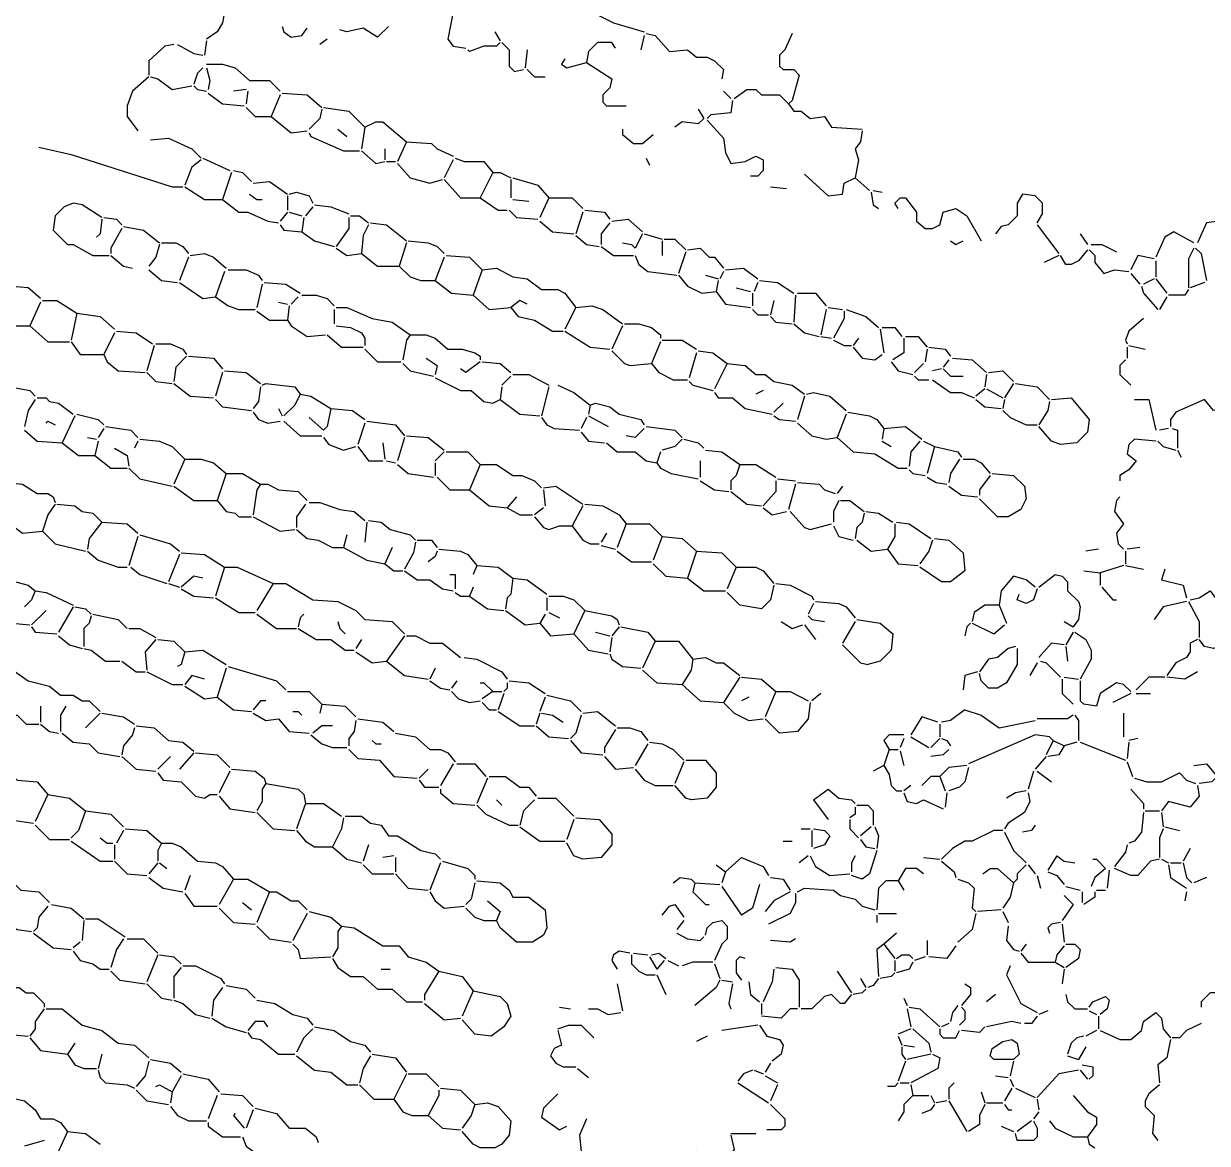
# Model space of a CAD drawing. Header units: millimetres. Extents: x 0 to 150953, y 0 to 85148.
# Drawn here: x 27978 to 47772, y 30326 to 49037 of the extents above; entities that cross this region are included whole.
import ezdxf

# ---------------------------------------------------------------- set-up
doc = ezdxf.new("R2010")
doc.units = ezdxf.units.MM
doc.layers.add('LINEWORK', color=7, linetype='Continuous')

msp = doc.modelspace()

# ---------------------------------------------------------------- linework, layer by layer
at = {"layer": 'LINEWORK'}
for points in [[(31516, 49594), (31335, 49233), (31305, 49052), (31215, 48901), (31034, 48781)], [(36186, 49564), (36367, 49564), (36729, 49384), (37090, 49384), (37331, 49203), (37542, 49203), (37844, 49052), (38356, 48901)], [(35011, 49384), (35162, 49233), (35072, 48781), (35162, 48660), (35373, 48630)], [(32300, 48992), (32330, 48901), (32450, 48811), (32631, 48841), (32721, 48962)], [(34077, 48992), (33897, 48811), (33656, 48962), (33384, 48901), (33264, 48932)], [(35855, 48901), (35945, 48751)], [(31034, 48751), (31004, 48510)], [(33053, 48781), (32932, 48691)], [(35945, 48721), (35885, 48660), (35674, 48660), (35433, 48570), (35403, 48600)], [(35976, 48721), (36096, 48600), (36096, 48329), (36186, 48239), (36337, 48269)], [(37874, 48630), (37813, 48721), (37572, 48721), (37422, 48570), (37392, 48389)], [(38356, 48841), (38296, 48600)], [(38386, 48871), (38537, 48841), (38778, 48570), (39079, 48600), (39230, 48480), (39410, 48480), (39531, 48419), (39682, 48269), (39651, 48118)], [(40827, 48871), (40706, 48600), (40616, 48510), (40616, 48329), (40676, 48269), (40857, 48269), (40947, 48178), (40827, 47756), (40766, 47696)], [(30492, 48691), (30341, 48660), (30070, 48419), (30070, 48178)], [(30552, 48691), (30823, 48540), (30974, 48510)], [(36397, 48600), (36367, 48299)], [(30974, 48299), (30884, 48208), (30823, 48028)], [(31034, 48359), (31305, 48359), (31516, 48299), (31757, 48088)], [(31034, 48299), (31094, 48088), (31064, 47937)], [(37030, 48449), (36970, 48359), (37060, 48299), (37392, 48389)], [(37392, 48389), (37813, 48118), (37783, 47967), (37663, 47847), (37663, 47726), (37723, 47666), (38055, 47666)], [(30070, 48148), (29799, 47907), (29708, 47666), (29708, 47485), (29889, 47244)], [(30100, 48148), (30221, 48118), (30462, 47937), (30793, 47998)], [(36397, 48269), (36518, 48148), (36699, 48148)], [(30823, 47998), (30884, 47937), (31034, 47907)], [(31697, 47937), (31486, 47907)], [(31727, 47907), (31697, 47696)], [(31757, 48088), (32089, 48088), (32270, 47907)], [(39682, 47907), (39802, 47787)], [(39862, 47787), (40073, 47937), (40224, 47937), (40314, 47847), (40616, 47847), (40766, 47696)], [(31064, 47877), (31305, 47696), (31667, 47666)], [(32270, 47847), (32119, 47485)], [(32300, 47877), (32721, 47847), (32963, 47636)], [(39832, 47756), (39802, 47546), (39471, 47515), (39410, 47455)], [(31697, 47636), (31848, 47485), (32119, 47485)], [(32963, 47606), (32932, 47455), (32752, 47274)], [(32993, 47636), (33414, 47576), (33686, 47305)], [(39260, 47606), (39350, 47455)], [(40766, 47696), (40857, 47576), (40977, 47576), (41128, 47455), (41369, 47485), (41489, 47305), (42002, 47274)], [(32119, 47485), (32450, 47214), (32721, 47244)], [(33686, 47305), (33866, 47395), (33987, 47395), (34379, 47063)], [(39350, 47455), (39260, 47365), (38989, 47395), (38868, 47305)], [(39410, 47425), (39682, 47124), (39712, 46883), (39802, 46702), (40043, 46732), (40224, 46822), (40344, 46762), (40344, 46581), (40254, 46491), (40134, 46491)], [(30100, 47094), (30401, 47124), (30793, 46943), (30944, 46792)], [(32752, 47214), (32782, 47154), (33324, 46913), (33595, 46913)], [(33234, 47274), (33384, 47154)], [(33686, 47305), (33625, 46943)], [(37994, 47274), (37994, 47184), (38175, 47033), (38326, 47033), (38506, 47184)], [(42002, 47244), (41971, 47063), (41881, 46943), (41941, 46762), (41881, 46461)], [(28232, 46973), (28774, 46853), (30462, 46310), (30642, 46310)], [(33625, 46913), (33866, 46702), (34017, 46732)], [(34017, 46943), (34017, 46762)], [(34379, 47063), (34228, 46732)], [(34379, 47063), (34800, 47033), (34891, 46943), (35162, 46822)], [(30944, 46762), (30793, 46642), (30673, 46340)], [(30974, 46792), (31426, 46581)], [(34047, 46732), (34198, 46732)], [(35162, 46762), (35011, 46461)], [(35192, 46792), (35343, 46732), (35674, 46732), (35825, 46551)], [(38386, 46792), (38446, 46672)], [(31456, 46551), (31305, 46099)], [(31486, 46581), (31637, 46551), (31787, 46401)], [(34228, 46702), (34439, 46461), (34770, 46370), (34981, 46431)], [(35825, 46551), (35614, 46129)], [(35825, 46551), (35945, 46551), (36126, 46461)], [(41037, 46521), (41429, 46160), (41670, 46190), (41700, 46370), (41881, 46461)], [(31818, 46370), (32089, 46401), (32390, 46190)], [(35011, 46431), (35283, 46129), (35614, 46129)], [(36126, 46431), (36126, 46129)], [(36156, 46461), (36578, 46340), (36759, 46129)], [(41881, 46461), (42122, 46250)], [(30673, 46310), (31004, 46099), (31305, 46099)], [(31757, 46190), (31878, 46099), (31968, 46099)], [(32390, 46160), (32390, 45919)], [(32420, 46190), (32541, 46220), (32752, 46160), (32812, 46039)], [(35614, 46129), (35915, 45919), (36066, 45919)], [(36759, 46129), (36608, 45798)], [(36759, 46129), (37151, 46129), (37331, 45949)], [(40465, 46310), (40736, 46280)], [(42152, 46220), (42182, 46009), (42273, 45949)], [(42182, 46250), (42333, 46220)], [(42604, 45949), (42544, 46039), (42634, 46129), (42725, 46129), (42906, 45888)], [(44924, 45708), (45015, 45858), (45015, 46039), (44894, 46160), (44683, 46190), (44593, 46039), (44593, 45828), (44442, 45677), (44322, 45647), (44231, 45527)], [(29287, 45798), (28955, 46009), (28805, 46039), (28654, 45979), (28503, 45828), (28473, 45587), (28714, 45346), (28805, 45346), (29136, 45165), (29407, 45165)], [(31305, 46099), (31577, 45888), (31727, 45888), (32059, 45738), (32239, 45708)], [(32812, 45979), (32691, 45828)], [(32842, 46009), (33113, 45979), (33414, 45858)], [(36156, 46099), (36427, 46069)], [(42906, 45888), (42906, 45738), (43056, 45617), (43177, 45617), (43297, 45677), (43357, 45888), (43568, 45949), (43749, 45828), (43990, 45406)], [(29287, 45768), (29256, 45527), (29196, 45467)], [(29317, 45798), (29528, 45768), (29618, 45677)], [(32390, 45888), (32270, 45738)], [(32420, 45888), (32631, 45828)], [(32661, 45798), (32631, 45557)], [(33414, 45798), (33414, 45617), (33204, 45316)], [(33445, 45828), (33595, 45828), (33746, 45708)], [(36096, 45919), (36217, 45798), (36578, 45768)], [(36608, 45738), (36819, 45557), (37181, 45527)], [(37331, 45888), (37211, 45527)], [(37362, 45919), (37693, 45888), (37783, 45768)], [(37813, 45738), (38085, 45768), (38326, 45557)], [(47967, 45738), (47756, 45708), (47606, 45376)], [(29618, 45617), (29437, 45286), (29437, 45195)], [(29648, 45647), (29980, 45587), (30251, 45376)], [(32270, 45677), (32330, 45587), (32631, 45557)], [(32631, 45557), (32842, 45406), (33173, 45316)], [(33746, 45677), (33656, 45497), (33625, 45195)], [(33776, 45708), (34047, 45677), (34379, 45406)], [(37783, 45708), (37633, 45527), (37633, 45346)], [(38326, 45527), (38205, 45286)], [(38356, 45527), (38657, 45436)], [(44924, 45677), (45286, 45195)], [(45647, 45527), (45768, 45346)], [(47546, 45376), (47214, 45557), (47063, 45467), (46913, 45135)], [(30251, 45346), (30191, 45135), (30070, 44984)], [(30281, 45376), (30522, 45376), (30642, 45316), (30733, 45195)], [(34379, 45376), (34258, 44984)], [(34409, 45406), (34740, 45376), (34891, 45316), (35011, 45195)], [(37211, 45497), (37392, 45346), (37603, 45316)], [(37994, 45376), (38145, 45346), (38205, 45286)], [(38657, 45406), (38657, 45165)], [(38687, 45436), (38868, 45436), (39049, 45256)], [(43478, 45406), (43568, 45346), (43689, 45406)], [(45828, 45346), (46009, 45346), (46250, 45226)], [(29437, 45165), (29648, 44984), (29799, 44954)], [(30733, 45135), (30582, 44743)], [(30763, 45165), (31004, 45195), (31155, 45135), (31366, 44954)], [(33204, 45286), (33384, 45165), (33625, 45195)], [(33625, 45195), (33897, 44984), (34258, 44984)], [(35011, 45135), (34861, 44743)], [(35042, 45165), (35433, 45135), (35644, 44924)], [(37633, 45316), (37844, 45165), (38175, 45165)], [(38205, 45165), (38265, 45015), (38416, 44894), (38898, 44834)], [(39049, 45226), (38928, 44864)], [(39079, 45256), (39290, 45286), (39441, 45135), (39531, 45135), (39682, 44954)], [(45286, 45165), (45045, 45045)], [(45768, 45256), (45617, 45075), (45497, 45015), (45406, 45015), (45316, 45165)], [(45798, 45256), (45888, 45165), (45888, 45045), (46039, 44864), (46220, 44924), (46461, 44894)], [(46883, 45105), (46612, 45165), (46491, 44924)], [(47546, 45286), (47455, 45105), (47455, 44623)], [(47576, 45286), (47666, 45195), (47756, 44743)], [(34258, 44984), (34439, 44804), (34620, 44743), (34861, 44743)], [(35644, 44924), (35885, 44954), (36156, 44804), (36397, 44774), (36638, 44593), (36910, 44593), (37030, 44533), (37211, 44292)], [(39712, 44924), (40013, 44954), (40254, 44774)], [(46913, 45075), (46913, 44804)], [(30070, 44924), (30281, 44743), (30552, 44713)], [(31335, 44894), (31185, 44472)], [(31396, 44924), (31697, 44924), (31908, 44834), (31968, 44743)], [(34861, 44743), (35132, 44533), (35493, 44502)], [(35644, 44924), (35493, 44502)], [(38928, 44834), (39079, 44653), (39320, 44533), (39561, 44563)], [(39380, 44834), (39591, 44774)], [(39591, 44743), (39561, 44563)], [(39682, 44894), (39621, 44774)], [(40284, 44743), (40585, 44713), (40857, 44533)], [(46491, 44864), (46642, 44683)], [(46883, 44774), (46702, 44683)], [(46913, 44774), (47094, 44533)], [(28262, 44442), (28051, 44623), (27720, 44653), (27449, 44382), (27479, 44171), (27660, 43990), (28081, 43990)], [(30582, 44713), (30974, 44442), (31185, 44472)], [(31968, 44683), (31878, 44292)], [(31998, 44713), (32360, 44683), (32601, 44533)], [(39561, 44563), (39712, 44352), (40134, 44292)], [(39892, 44623), (40134, 44563)], [(40254, 44713), (40194, 44563)], [(46672, 44653), (46702, 44533), (46943, 44261)], [(47455, 44593), (47395, 44502), (47124, 44502)], [(47726, 44713), (47485, 44623)], [(28262, 44382), (28081, 43990)], [(28292, 44412), (28533, 44412), (28865, 44201)], [(31185, 44472), (31396, 44322), (31577, 44261), (31848, 44261)], [(32239, 44382), (32390, 44352)], [(32571, 44472), (32450, 44352)], [(32631, 44502), (32872, 44502), (33053, 44442), (33173, 44322)], [(35493, 44502), (35765, 44261), (36126, 44292)], [(36397, 44352), (36277, 44412), (36126, 44292)], [(40164, 44533), (40164, 44322)], [(40525, 44412), (40465, 44171)], [(40887, 44502), (40857, 44050)], [(40917, 44533), (41218, 44533), (41399, 44322)], [(47094, 44472), (46973, 44261)], [(28865, 44201), (28774, 43749)], [(28865, 44201), (29256, 44141), (29498, 43930)], [(31878, 44231), (32089, 44081), (32390, 44081)], [(32420, 44322), (32390, 44081)], [(33173, 44261), (33173, 44020)], [(33204, 44292), (33384, 44292), (33806, 44111), (34138, 44050), (34439, 43840)], [(36126, 44292), (36247, 44141), (36518, 44081), (36819, 43900), (37000, 43900)], [(37211, 44292), (37030, 43930)], [(37211, 44292), (37482, 44322), (37663, 44261), (37994, 44020)], [(40164, 44261), (40254, 44171), (40435, 44171)], [(40465, 44141), (40555, 44050), (40827, 44020)], [(41399, 44261), (41309, 43840)], [(41429, 44292), (41670, 44261)], [(41700, 44231), (41700, 44111), (41520, 43779)], [(41730, 44261), (42062, 44141), (42273, 43960)], [(28081, 43990), (28383, 43719), (28744, 43719)], [(32390, 44081), (32450, 43990), (32721, 43809), (33023, 43840)], [(33204, 43990), (33445, 43960), (33625, 43870), (33686, 43779), (33686, 43659)], [(37994, 43990), (37813, 43599)], [(38024, 44020), (38265, 44020), (38476, 43960), (38627, 43840), (38627, 43779)], [(40857, 44020), (41037, 43870), (41278, 43809)], [(42333, 43960), (42544, 43960), (42664, 43809)], [(46702, 44111), (46461, 43900), (46401, 43749), (46431, 43689)], [(29498, 43870), (29317, 43508)], [(29528, 43900), (29859, 43870), (30130, 43689)], [(33053, 43840), (33294, 43629), (33656, 43629)], [(34439, 43840), (34379, 43749), (34318, 43418)], [(34439, 43840), (34710, 43840), (34861, 43779), (35072, 43599), (35313, 43599), (35524, 43538), (35614, 43478), (35614, 43418)], [(37030, 43900), (37452, 43629), (37783, 43599)], [(38657, 43749), (38989, 43749), (39230, 43599)], [(41309, 43809), (41489, 43779)], [(41520, 43749), (41700, 43659), (41821, 43659)], [(41941, 43779), (41851, 43659)], [(42303, 43930), (42363, 43538)], [(42695, 43779), (42695, 43538), (42514, 43418)], [(42725, 43809), (42936, 43809), (43086, 43629)], [(28774, 43719), (28925, 43508), (29317, 43508)], [(30160, 43659), (30040, 43237)], [(30191, 43689), (30432, 43689), (30642, 43599), (30703, 43508)], [(33686, 43599), (33897, 43388), (34288, 43388)], [(37813, 43568), (38024, 43357), (38115, 43327), (38476, 43357)], [(38627, 43719), (38476, 43357)], [(39260, 43568), (39501, 43538), (39742, 43357)], [(41851, 43629), (42002, 43448), (42213, 43418), (42333, 43508)], [(43086, 43599), (43056, 43388)], [(43116, 43629), (43388, 43599), (43478, 43478)], [(46431, 43629), (46431, 43448)], [(46461, 43659), (46732, 43599)], [(29317, 43508), (29377, 43388), (29558, 43237), (30010, 43207)], [(30703, 43478), (30522, 43297), (30492, 43056)], [(30733, 43478), (31155, 43448), (31305, 43267)], [(34318, 43357), (34439, 43237), (34831, 43147)], [(34710, 43448), (34891, 43327)], [(35614, 43388), (35373, 43207), (35283, 43267)], [(35644, 43388), (35945, 43357), (36126, 43207)], [(38476, 43357), (38597, 43207), (38838, 43086), (39079, 43086)], [(39230, 43538), (39109, 43116)], [(39742, 43357), (39531, 42936)], [(39742, 43357), (40043, 43327), (40224, 43177), (40375, 43177), (40525, 43056), (40827, 42996), (41037, 42845)], [(42484, 43388), (42604, 43237), (42845, 43177)], [(43026, 43357), (42875, 43207)], [(43448, 43418), (43357, 43297)], [(43508, 43448), (43840, 43418), (44081, 43207)], [(46401, 43418), (46310, 43327), (46310, 43177), (46491, 42996)], [(30040, 43207), (30191, 43056), (30462, 43026)], [(31305, 43207), (31185, 42815)], [(31335, 43237), (31697, 43207), (31938, 43026)], [(34891, 43327), (34861, 43177)], [(36156, 43177), (36427, 43177), (36759, 42996)], [(43327, 43267), (43177, 43237)], [(43357, 43267), (43478, 43147), (43689, 43147)], [(44081, 43177), (44050, 42966)], [(44111, 43207), (44352, 43237), (44533, 43056)], [(27750, 42966), (28081, 42906), (28172, 42815)], [(30492, 43026), (30763, 42815), (31155, 42785)], [(31938, 42966), (31908, 42725), (31818, 42604)], [(31968, 42996), (32028, 43026), (32511, 42966), (32601, 42845)], [(34861, 43116), (35283, 42906), (35463, 42906), (35674, 42725), (35825, 42695), (35945, 42755)], [(35976, 42966), (35945, 42755)], [(36126, 43147), (35976, 42996)], [(36759, 42966), (36638, 42484)], [(36910, 42996), (37181, 42875), (37452, 42664)], [(39109, 43056), (39169, 42996), (39501, 42906)], [(42875, 43147), (42936, 43086), (43116, 43086)], [(43177, 43086), (43478, 42875), (43659, 42875), (43870, 42785)], [(44533, 43026), (44382, 42785)], [(44563, 43026), (44924, 42966), (45135, 42755)], [(28172, 42755), (28051, 42574), (27991, 42303)], [(28202, 42785), (28353, 42785), (28413, 42725), (28563, 42695), (28805, 42514)], [(31185, 42755), (31305, 42634), (31787, 42574)], [(32601, 42845), (32511, 42664), (32330, 42484)], [(32601, 42845), (32782, 42815), (33113, 42604)], [(35945, 42755), (36277, 42514), (36608, 42484)], [(39531, 42875), (39591, 42785), (39832, 42785), (40043, 42604), (40495, 42514)], [(40344, 42906), (40224, 42845)], [(41037, 42815), (40917, 42423)], [(41068, 42845), (41188, 42875), (41459, 42815), (41730, 42574)], [(44050, 42936), (43900, 42815)], [(43900, 42755), (44050, 42634), (44322, 42604)], [(44081, 42936), (44352, 42785)], [(44382, 42755), (44352, 42604)], [(45165, 42755), (45497, 42785), (45798, 42423), (45768, 42213), (45587, 42032), (45316, 42002), (45165, 42062), (44954, 42303)], [(46551, 42755), (46792, 42755), (46913, 42243)], [(48329, 42393), (48178, 42604), (47877, 42574), (47726, 42755), (47244, 42544), (47154, 42423), (47154, 42303)], [(32239, 42604), (32300, 42484)], [(33113, 42604), (33053, 42303), (32993, 42243)], [(33113, 42604), (33475, 42574), (33686, 42423)], [(37452, 42664), (37422, 42514)], [(37452, 42664), (37542, 42695), (37783, 42634), (37934, 42514), (38296, 42423), (38356, 42333)], [(40676, 42695), (40525, 42544)], [(44352, 42574), (44472, 42454), (44743, 42333), (44924, 42333)], [(45135, 42725), (45105, 42574), (44954, 42333)], [(28353, 42363), (28383, 42393), (28503, 42333)], [(28835, 42484), (28624, 42032)], [(28865, 42514), (29226, 42423), (29317, 42333)], [(31818, 42544), (31908, 42423), (32059, 42363), (32270, 42393)], [(32330, 42393), (32601, 42152), (32963, 42152)], [(32752, 42454), (32993, 42243)], [(33686, 42363), (33565, 42002)], [(33716, 42393), (34198, 42333), (34349, 42152)], [(36638, 42454), (36729, 42333), (36849, 42273), (37271, 42243)], [(37392, 42454), (37301, 42273)], [(37422, 42484), (37753, 42303)], [(40525, 42484), (40616, 42423), (40887, 42393)], [(40917, 42363), (41158, 42152), (41399, 42092), (41580, 42122)], [(41730, 42514), (41580, 42122)], [(41761, 42544), (42122, 42484), (42243, 42423), (42363, 42273)], [(27991, 42243), (28202, 42062), (28624, 42032)], [(29317, 42273), (29226, 42122)], [(29347, 42303), (29769, 42243), (29889, 42122)], [(37301, 42213), (37422, 42062), (37693, 42032)], [(38356, 42273), (38205, 42122), (38055, 42152)], [(38386, 42303), (38868, 42243), (38989, 42122)], [(42363, 42273), (42333, 42092)], [(42363, 42273), (42725, 42303), (42996, 42092)], [(47124, 42273), (46973, 42243)], [(47184, 42273), (47274, 42243), (47274, 41941)], [(28624, 42032), (28895, 41821), (29166, 41821)], [(29046, 42122), (29196, 42092)], [(29226, 42062), (29166, 41821)], [(29889, 42062), (29829, 41941)], [(29919, 42092), (30251, 42062), (30462, 41971), (30673, 41761)], [(32993, 42122), (33083, 42002), (33324, 41911), (33535, 41971)], [(33565, 41971), (33746, 41730), (33987, 41730)], [(33987, 42032), (34017, 41761)], [(34349, 42122), (34228, 41730)], [(34379, 42152), (34740, 42122), (35011, 41911)], [(37723, 42032), (37904, 41881), (38205, 41881), (38386, 41730), (38567, 41700)], [(38989, 42092), (38868, 41971), (38657, 41911)], [(39019, 42092), (39260, 42032), (39350, 41941)], [(41580, 42122), (41851, 41881), (42213, 41851), (42604, 41610), (42755, 41610)], [(42333, 42062), (42484, 41971)], [(42966, 42062), (42815, 41881), (42785, 41640)], [(43026, 42062), (43207, 41971)], [(43207, 41971), (43086, 41520)], [(43207, 41971), (43599, 41881), (43659, 41791)], [(46913, 42062), (46551, 42092), (46461, 42002), (46431, 41851), (46581, 41730)], [(46943, 42062), (47033, 41971), (47244, 41911)], [(29166, 41821), (29437, 41610), (29708, 41610)], [(29498, 41941), (29708, 41821), (29739, 41640)], [(35011, 41881), (34861, 41730)], [(35042, 41881), (35403, 41881), (35614, 41670)], [(38627, 41881), (38567, 41700)], [(39380, 41911), (39651, 41881), (39953, 41670)], [(47274, 41911), (47335, 41791)], [(29739, 41610), (29919, 41429), (30462, 41309)], [(30673, 41761), (30492, 41339)], [(30673, 41761), (30944, 41761), (31155, 41700), (31366, 41520)], [(34047, 41730), (34198, 41700)], [(34228, 41670), (34409, 41520), (34831, 41459)], [(34861, 41700), (34861, 41489)], [(35614, 41670), (35433, 41248)], [(35614, 41670), (35885, 41670), (36156, 41489), (36307, 41489), (36518, 41399), (36638, 41278)], [(38567, 41700), (38627, 41610), (38808, 41520), (39260, 41429)], [(39290, 41730), (39290, 41459)], [(39953, 41670), (39892, 41489), (39802, 41399), (39802, 41248)], [(39953, 41670), (40224, 41670), (40555, 41459)], [(42785, 41580), (42845, 41520), (43056, 41489)], [(43629, 41761), (43478, 41520), (43448, 41369)], [(43689, 41761), (43870, 41761), (43990, 41700), (44141, 41520)], [(46581, 41730), (46461, 41580), (46310, 41489), (46310, 41399)], [(27690, 41369), (27961, 41339), (28202, 41188), (28383, 41188), (28473, 41128), (28503, 41037)], [(31366, 41520), (31215, 41068)], [(31366, 41520), (31637, 41520), (31938, 41339)], [(34891, 41459), (35102, 41248), (35433, 41248)], [(39290, 41399), (39531, 41248), (39772, 41218)], [(40555, 41399), (40555, 41218), (40344, 40977)], [(40585, 41429), (40887, 41399)], [(40917, 41369), (41278, 41339), (41369, 41248), (41550, 41188)], [(43086, 41459), (43237, 41369), (43418, 41339)], [(44171, 41520), (44533, 41489), (44713, 41309), (44743, 41098), (44653, 40917), (44442, 40796), (44261, 40796), (43960, 41098)], [(44141, 41489), (43960, 41248), (43960, 41158)], [(30492, 41309), (30823, 41068), (31215, 41068)], [(31938, 41339), (31878, 41248), (31818, 40827)], [(31938, 41339), (32059, 41339), (32239, 41248), (32571, 41218), (32721, 41068)], [(35433, 41248), (35765, 40977), (36066, 40947)], [(36669, 41278), (36879, 41309), (37331, 41007)], [(36669, 41248), (36699, 40977)], [(39802, 41218), (40073, 41007), (40314, 40977)], [(40887, 41339), (40766, 40917)], [(41670, 41309), (41580, 41188)], [(43448, 41309), (43659, 41158), (43930, 41128)], [(28503, 41007), (28383, 40827), (28292, 40555)], [(28533, 41007), (28835, 40977), (28955, 40887), (29136, 40857), (29287, 40706)], [(31215, 41068), (31366, 40887), (31516, 40857), (31577, 40796), (31787, 40796)], [(32691, 41007), (32541, 40796), (32541, 40616)], [(32752, 41037), (32932, 41037), (33264, 40917), (33505, 40887), (33686, 40736)], [(36217, 41128), (36066, 40947)], [(37331, 40977), (37151, 40646)], [(37362, 41007), (37663, 40977), (37934, 40827), (38055, 40676)], [(41610, 41068), (41520, 40887), (41520, 40706)], [(41640, 41068), (41791, 41068), (42032, 40887)], [(46310, 41128), (46250, 41068), (46220, 40887), (46370, 40676), (46250, 40525), (46280, 40344), (46370, 40254)], [(27599, 40796), (27961, 40525), (28292, 40555)], [(31818, 40796), (32270, 40555), (32511, 40585)], [(36066, 40947), (36277, 40827), (36488, 40827)], [(36669, 40947), (36518, 40827)], [(36518, 40796), (36669, 40616), (36759, 40585), (36940, 40646), (37151, 40646)], [(40344, 40947), (40495, 40827), (40736, 40887)], [(40796, 40887), (41037, 40616), (41128, 40585), (41489, 40676)], [(42032, 40857), (42002, 40706), (41911, 40616), (41881, 40435)], [(42062, 40887), (42273, 40857), (42514, 40706)], [(29287, 40706), (29076, 40435), (29046, 40254)], [(29287, 40706), (29708, 40676), (29889, 40525)], [(32541, 40585), (32721, 40435), (32902, 40405), (33143, 40284), (33324, 40284)], [(33716, 40706), (33686, 40375)], [(33746, 40736), (33957, 40706), (34107, 40585), (34439, 40495), (34529, 40405)], [(37151, 40646), (37331, 40405), (37452, 40344), (37603, 40344)], [(38055, 40676), (37904, 40284)], [(38055, 40676), (38446, 40676), (38657, 40465)], [(41520, 40646), (41610, 40465), (41851, 40405)], [(42544, 40676), (42544, 40465), (42423, 40254)], [(42574, 40706), (42785, 40676), (43147, 40435)], [(28292, 40555), (28503, 40344), (29015, 40224)], [(29889, 40465), (29739, 39983)], [(29919, 40495), (30432, 40344), (30582, 40224)], [(33384, 40495), (33324, 40284)], [(34559, 40405), (34800, 40405), (34891, 40284)], [(37723, 40525), (37633, 40375)], [(38657, 40465), (38506, 40073)], [(38657, 40465), (38989, 40435), (39230, 40224)], [(41911, 40405), (42152, 40224), (42423, 40254)], [(43207, 40435), (43448, 40405), (43689, 40194), (43719, 39892), (43478, 39712), (43327, 39712), (42966, 39953)], [(43177, 40405), (43116, 40224), (42966, 40013)], [(29046, 40224), (29226, 40073), (29558, 39953), (29708, 39953)], [(30612, 40194), (31004, 40164), (31335, 39953)], [(33324, 40284), (33716, 40073), (34017, 40013)], [(34138, 40284), (34017, 40013)], [(34529, 40375), (34499, 40194), (34349, 39923)], [(34891, 40224), (34861, 40134), (34740, 40043)], [(34921, 40254), (35283, 40224), (35403, 40164), (35554, 39983)], [(37633, 40314), (37874, 40254)], [(37904, 40224), (38145, 40043), (38476, 40043)], [(39230, 40224), (39079, 39772)], [(39230, 40224), (39651, 40194), (39892, 39953)], [(42423, 40254), (42604, 40013), (42936, 39983)], [(45949, 40254), (45738, 40224)], [(46401, 40224), (46401, 40013)], [(46642, 40284), (46431, 40254)], [(30582, 40164), (30401, 39712)], [(34017, 40013), (34168, 39892), (34318, 39892)], [(35554, 39983), (35493, 39832)], [(35554, 39983), (35915, 39953), (36156, 39772)], [(38506, 40013), (38717, 39802), (39079, 39772)], [(46370, 39983), (45979, 39862)], [(46401, 39983), (46702, 39923)], [(29769, 39953), (29919, 39832), (30371, 39682)], [(30974, 39772), (30823, 39802), (30612, 39621)], [(31335, 39953), (31185, 39471)], [(31335, 39953), (31546, 39953), (32149, 39682)], [(34349, 39892), (34559, 39742), (34770, 39742), (34981, 39591), (35162, 39561)], [(35102, 39832), (35192, 39832), (35192, 39591)], [(39892, 39953), (39742, 39591)], [(39892, 39953), (40224, 39953), (40344, 39892), (40525, 39682)], [(44894, 39621), (44743, 39742), (44533, 39802), (44322, 39561), (44292, 39320)], [(44954, 39621), (45226, 39832), (45346, 39802), (45436, 39712), (45436, 39561), (45617, 39380), (45647, 39290), (45617, 39079), (45527, 38958)], [(45708, 39892), (45979, 39862)], [(45979, 39862), (45979, 39651)], [(47063, 39923), (47003, 39742)], [(27720, 39742), (28051, 39651), (28172, 39561)], [(30401, 39682), (30582, 39621)], [(30612, 39591), (30823, 39471), (31155, 39441)], [(32149, 39682), (31878, 39230)], [(32149, 39682), (32360, 39682), (32812, 39410), (33234, 39380), (33535, 39230), (33686, 39079), (34138, 39049), (34349, 38838)], [(35493, 39621), (35433, 39471)], [(36156, 39772), (36126, 39501), (36066, 39441), (36036, 39260)], [(36156, 39772), (36397, 39742), (36729, 39501)], [(39079, 39772), (39350, 39561), (39712, 39561)], [(40525, 39651), (40465, 39410), (40314, 39260), (39953, 39320), (39742, 39531)], [(40555, 39682), (40796, 39651), (41158, 39471), (41188, 39410)], [(44924, 39591), (44864, 39410), (44743, 39350), (44593, 39410), (44623, 39501)], [(46009, 39621), (46190, 39410), (46250, 39410)], [(47003, 39742), (47365, 39651), (47425, 39441)], [(28172, 39561), (28112, 39410), (27991, 39290)], [(28172, 39561), (28353, 39531), (28805, 39320)], [(31185, 39441), (31577, 39199), (31848, 39199)], [(35192, 39531), (35283, 39471), (35433, 39471)], [(35433, 39471), (35735, 39260), (36006, 39230)], [(36729, 39441), (36729, 39230)], [(36759, 39471), (37000, 39471), (37181, 39410), (37362, 39230)], [(47485, 39410), (47636, 39441), (47817, 39561), (47998, 39320), (48208, 39320)], [(27449, 39260), (27599, 39109), (27780, 39019), (28081, 38989)], [(28353, 39230), (28112, 38989)], [(28805, 39290), (28563, 38868)], [(28835, 39290), (29015, 39260), (29106, 39169)], [(36036, 39230), (36367, 38989), (36608, 39019)], [(36759, 39199), (36940, 39109)], [(37362, 39230), (37181, 38838)], [(37362, 39230), (37813, 39139), (37904, 39079), (37934, 38989)], [(41188, 39350), (41098, 39169)], [(41218, 39380), (41610, 39350), (41730, 39290), (41881, 39109)], [(44292, 39320), (44050, 39320), (43870, 39199), (43840, 39049)], [(44292, 39320), (44412, 39019)], [(47425, 39380), (47033, 39290), (46883, 39079)], [(47455, 39380), (47636, 39049), (47636, 38778)], [(29106, 39139), (29076, 39019), (28985, 38928), (28985, 38627)], [(29136, 39169), (29558, 39079), (29708, 38928)], [(31878, 39169), (32209, 38928), (32541, 38928)], [(32661, 39169), (32601, 39109), (32571, 38958)], [(33234, 39049), (33264, 38928), (33354, 38838)], [(36699, 39169), (36608, 39019)], [(36608, 39019), (36789, 38808), (37181, 38838)], [(40646, 39049), (40827, 38928), (41007, 38989)], [(41098, 39139), (41158, 39079), (41369, 39049)], [(41881, 39049), (41670, 38687)], [(41911, 39079), (42303, 39019), (42514, 38838), (42484, 38567), (42303, 38386), (42092, 38326)], [(43809, 39019), (43749, 38958), (43719, 38808)], [(43840, 39019), (44201, 38838), (44382, 38989)], [(45376, 39049), (45527, 38958)], [(28112, 38958), (28172, 38868), (28533, 38838)], [(28563, 38808), (28744, 38657), (28955, 38597)], [(29739, 38928), (29919, 38928), (30191, 38778)], [(32571, 38928), (32872, 38748), (33113, 38748), (33354, 38567), (33505, 38567)], [(34349, 38808), (34047, 38386)], [(34379, 38808), (34529, 38808), (34770, 38687), (34981, 38687), (35283, 38446)], [(37181, 38838), (37422, 38567), (37753, 38506)], [(37542, 38868), (37783, 38808)], [(37934, 38958), (37813, 38808)], [(37964, 38958), (38416, 38868), (38537, 38717)], [(41037, 38989), (41218, 38748)], [(45527, 38868), (45406, 38657)], [(45557, 38868), (45738, 38748), (45828, 38567), (45828, 38416), (45647, 38085)], [(48630, 38898), (48389, 38838), (48208, 38717), (47877, 38597), (47726, 38627), (47636, 38748)], [(28985, 38597), (29106, 38567), (29347, 38386), (29588, 38386)], [(30191, 38748), (30010, 38537), (30040, 38235)], [(30221, 38748), (30492, 38717), (30673, 38537)], [(33625, 38748), (33535, 38597)], [(37813, 38778), (37783, 38537)], [(38537, 38717), (38326, 38265)], [(38537, 38717), (38928, 38717), (39169, 38416)], [(41670, 38657), (41971, 38356), (42092, 38326)], [(44563, 38627), (44442, 38597), (44261, 38446), (44111, 38416), (43960, 38205)], [(44593, 38597), (44593, 38326), (44412, 38024), (44261, 37934), (44111, 37934), (43990, 38055), (43960, 38175)], [(45376, 38657), (45165, 38687), (44954, 38446)], [(45406, 38627), (45436, 38386)], [(47606, 38748), (47485, 38687), (47485, 38537), (47425, 38446), (47244, 38356), (47094, 38145)], [(30673, 38537), (30612, 38326), (30552, 38296)], [(30673, 38537), (30974, 38567), (31366, 38326)], [(33535, 38537), (33806, 38356), (34047, 38386)], [(35343, 38446), (35554, 38416), (35976, 38205), (36066, 38085)], [(37783, 38506), (37813, 38416), (37994, 38296), (38296, 38265)], [(39169, 38416), (39139, 38235), (38989, 37994)], [(39169, 38416), (39380, 38446), (39561, 38356), (39682, 38356), (39953, 38145)], [(27509, 38296), (27750, 38265), (28051, 38055), (28413, 37964), (28594, 37813), (28805, 37813), (28955, 37723), (29076, 37723), (29256, 37542)], [(29618, 38386), (29859, 38205), (30010, 38205)], [(30040, 38205), (30462, 37994), (30642, 37994)], [(31366, 38265), (31215, 37783)], [(31396, 38296), (32209, 38055), (32360, 37904)], [(34047, 38386), (34349, 38145), (34740, 38085)], [(34861, 38265), (34770, 38085)], [(38326, 38235), (38567, 38024), (38989, 37994)], [(43930, 38205), (43719, 38145), (43689, 37904)], [(44924, 38356), (44804, 38145)], [(44984, 38386), (45075, 38356), (45316, 38115)], [(47606, 38205), (47395, 38085), (47094, 38115)], [(31004, 38085), (30793, 38145), (30673, 37994)], [(34770, 38055), (34951, 37934), (35102, 37904)], [(35222, 38055), (35132, 37934)], [(35614, 38024), (35674, 38024), (35825, 37874)], [(36066, 38024), (36066, 37934), (36006, 37874)], [(36096, 38055), (36427, 38024), (36699, 37844)], [(39953, 38115), (39682, 37693)], [(39983, 38115), (40314, 38085), (40555, 37874)], [(45346, 38085), (45346, 37844), (45527, 37663)], [(45376, 38115), (45617, 38085)], [(45647, 38055), (45647, 37723)], [(46491, 37874), (46370, 37994), (46250, 38024), (45979, 37844), (45919, 37633), (45708, 37663), (45647, 37723)], [(47063, 38115), (46792, 38115), (46581, 37904)], [(30673, 37964), (31004, 37753), (31215, 37783)], [(32390, 37874), (32752, 37874), (32963, 37663)], [(35132, 37874), (35252, 37753), (35433, 37693), (35614, 37723)], [(35825, 37874), (35644, 37753)], [(35825, 37874), (35976, 37874)], [(36006, 37844), (35915, 37572)], [(36729, 37813), (37120, 37723), (37301, 37542)], [(38989, 37994), (39290, 37723), (39682, 37693)], [(40555, 37874), (40375, 37452)], [(40555, 37874), (40796, 37874), (41098, 37723)], [(41309, 37844), (41158, 37723)], [(46491, 37844), (46190, 37693)], [(46581, 37844), (46822, 37844)], [(28262, 37633), (28262, 37362)], [(28684, 37633), (28594, 37482), (28594, 37211)], [(31215, 37783), (31486, 37572), (31787, 37542)], [(32028, 37723), (31938, 37723), (31818, 37572)], [(32963, 37663), (32932, 37512)], [(32963, 37663), (33354, 37633), (33535, 37452)], [(35644, 37693), (35765, 37572), (35885, 37572)], [(36699, 37783), (36608, 37542)], [(39682, 37693), (39862, 37512), (40103, 37392), (40344, 37422)], [(40103, 37783), (39983, 37723)], [(41128, 37693), (41098, 37422), (40917, 37211), (40616, 37181), (40375, 37422)], [(27690, 37542), (27750, 37482), (27871, 37482), (28021, 37331), (28232, 37331)], [(29256, 37512), (29015, 37271)], [(29287, 37512), (29648, 37452), (29829, 37331)], [(31818, 37512), (32028, 37392), (32239, 37422)], [(32239, 37422), (32420, 37211), (32752, 37181)], [(32480, 37542), (32571, 37542), (32631, 37482)], [(33565, 37422), (33987, 37362), (34168, 37211)], [(35915, 37542), (36277, 37301), (36518, 37301)], [(36608, 37512), (36548, 37331)], [(36638, 37512), (36819, 37482), (37000, 37362)], [(37301, 37482), (37211, 37181), (37120, 37090)], [(37331, 37512), (37572, 37542), (37874, 37301)], [(43267, 37362), (42996, 37452), (42815, 37151)], [(43719, 37572), (43478, 37392), (43327, 37362)], [(43719, 37572), (43990, 37482), (44292, 37271), (44894, 37392)], [(45527, 37482), (45436, 37422), (44924, 37422)], [(45557, 37482), (45617, 37392), (45617, 37060)], [(46370, 37512), (46370, 37120)], [(28262, 37331), (28413, 37211), (28563, 37181)], [(29829, 37271), (29799, 37151), (29648, 36970), (29618, 36819)], [(29859, 37301), (30160, 37271), (30401, 37060), (30642, 37030), (30823, 36879)], [(33143, 37301), (32963, 37301), (32812, 37181)], [(33535, 37392), (33505, 37211), (33414, 37090), (33414, 36970)], [(36548, 37301), (36759, 37120), (37090, 37090)], [(37874, 37241), (37693, 36940), (37693, 36849)], [(37904, 37271), (38115, 37271), (38296, 37211), (38416, 37060)], [(43297, 37331), (43297, 37120)], [(28624, 37181), (28805, 37030), (29076, 37000), (29226, 36849), (29588, 36789)], [(32782, 37151), (32963, 37000), (33143, 36940), (33384, 36940)], [(33806, 37060), (33866, 37000), (33957, 37000)], [(34198, 37181), (34529, 37120), (34770, 36910), (34951, 36910), (35072, 36849), (35192, 36699)], [(37120, 37060), (37301, 36849), (37663, 36819)], [(38446, 37030), (38657, 37000), (38838, 36910), (39019, 36729)], [(42695, 37151), (42454, 37151), (42363, 37060), (42454, 36910)], [(42695, 37090), (42634, 36940)], [(42815, 37120), (43116, 36940)], [(43297, 37090), (43147, 36940)], [(43327, 37090), (43418, 37060), (43478, 36970)], [(45195, 37060), (45135, 37120), (44894, 37151), (43779, 36669)], [(45195, 37060), (45075, 36819)], [(45195, 37060), (45376, 36970)], [(45587, 37030), (45376, 36970)], [(45647, 37030), (46401, 36729)], [(46461, 37030), (46431, 36759)], [(46612, 37090), (46461, 37060)], [(30823, 36849), (30582, 36578)], [(30853, 36849), (31215, 36819), (31426, 36608)], [(33414, 36910), (33565, 36759), (33927, 36729), (34168, 36458), (34559, 36427)], [(38416, 37000), (38205, 36638)], [(42454, 36910), (42363, 36638)], [(42454, 36910), (42604, 36910)], [(42634, 36879), (42695, 36638)], [(43448, 36910), (43357, 36819), (43147, 36789)], [(45376, 36970), (45286, 36819), (45105, 36789)], [(29618, 36789), (29859, 36578), (30191, 36548)], [(30432, 36789), (30221, 36578)], [(35162, 36669), (34951, 36307)], [(35222, 36669), (35524, 36669), (35704, 36458)], [(37693, 36789), (37874, 36578), (38175, 36608)], [(39049, 36729), (39380, 36729), (39561, 36518), (39561, 36277), (39410, 36096), (39139, 36066), (39049, 36096), (38868, 36307)], [(39019, 36699), (38868, 36337)], [(42363, 36638), (42182, 36548)], [(42363, 36638), (42454, 36488), (42484, 36307), (42574, 36217), (42664, 36217)], [(43749, 36638), (43448, 36608), (43297, 36458)], [(45075, 36789), (44894, 36578)], [(46431, 36699), (46521, 36458)], [(47546, 36638), (47756, 36669), (47937, 36458)], [(27358, 36578), (27690, 36578), (27871, 36397), (28202, 36367), (28383, 36156)], [(30221, 36518), (30311, 36397), (30612, 36367)], [(31426, 36548), (31245, 36186)], [(31456, 36578), (31848, 36548), (31998, 36427), (32028, 36337)], [(34740, 36578), (34590, 36427)], [(35735, 36427), (35554, 36006)], [(35765, 36458), (36036, 36458), (36277, 36277), (36427, 36277), (36548, 36126)], [(38205, 36578), (38356, 36397), (38537, 36307), (38838, 36307)], [(43297, 36458), (43147, 36458), (42996, 36307)], [(43297, 36458), (43388, 36217)], [(43779, 36608), (43719, 36367), (43629, 36277), (43448, 36217)], [(44864, 36548), (44774, 36247)], [(44924, 36548), (45165, 36367)], [(46551, 36427), (46762, 36367), (47003, 36367), (47305, 36518), (47425, 36397), (47576, 36337)], [(47907, 36427), (47847, 36367), (47636, 36337)], [(30612, 36367), (30853, 36126), (31004, 36096), (31094, 36156), (31215, 36156)], [(32028, 36337), (31968, 36247), (31968, 36036), (31878, 35885)], [(32028, 36337), (32571, 36247), (32661, 36156), (32691, 36006)], [(34590, 36397), (34680, 36277), (34921, 36277)], [(34951, 36247), (34951, 36186), (35162, 36006), (35524, 35976)], [(41188, 36066), (41429, 36247), (41610, 36096), (41821, 36066), (41881, 36006)], [(42815, 36307), (42695, 36217)], [(46491, 36247), (46702, 36006), (46702, 35915)], [(47606, 36307), (47636, 36126), (47485, 35945)], [(28383, 36156), (28172, 35704)], [(28383, 36156), (28744, 36096), (29015, 35885)], [(31245, 36126), (31426, 35915), (31848, 35855)], [(35885, 36066), (35976, 35976)], [(36518, 36066), (36337, 35885), (36277, 35644)], [(36578, 36096), (36879, 36096), (37181, 35795)], [(41188, 36066), (41429, 35735)], [(42695, 36186), (42755, 36036), (42906, 36006), (43026, 36066), (43357, 35915)], [(43418, 36186), (43388, 35945)], [(44774, 36186), (44804, 36036), (44713, 35855), (44442, 35674), (44382, 35584)], [(44743, 36217), (44563, 36186), (44412, 36096)], [(47485, 35945), (47124, 36036), (47003, 35885)], [(27599, 35915), (27720, 35735), (28142, 35674)], [(29015, 35885), (28895, 35554), (28774, 35433)], [(29015, 35885), (29437, 35825), (29648, 35614)], [(31878, 35855), (32149, 35584), (32511, 35554)], [(32691, 36006), (32541, 35584)], [(32691, 36006), (32993, 36006), (33294, 35795)], [(35554, 35976), (35704, 35825), (36096, 35644), (36247, 35644)], [(41881, 35945), (41881, 35825), (41791, 35765)], [(41911, 35976), (42092, 35976), (42182, 35885), (42182, 35644)], [(46702, 35855), (46672, 35524), (46551, 35373), (46461, 35343)], [(46732, 35885), (46973, 35885)], [(47003, 35855), (47033, 35614)], [(28172, 35644), (28413, 35403), (28744, 35403)], [(33324, 35765), (33294, 35584), (33143, 35283)], [(33354, 35795), (33625, 35795), (33776, 35674), (33957, 35644), (34077, 35463), (34228, 35463), (34620, 35222), (34861, 35162), (34951, 35072)], [(37211, 35765), (37603, 35735), (37813, 35493), (37813, 35313), (37633, 35102), (37331, 35072), (37181, 35132), (37060, 35343)], [(37181, 35735), (37060, 35403)], [(41791, 35735), (41791, 35584), (41941, 35433)], [(44894, 35644), (44834, 35554), (44683, 35524)], [(29256, 35433), (29377, 35343), (29467, 35343)], [(29648, 35554), (29528, 35343)], [(29678, 35584), (30040, 35554), (30281, 35343)], [(32541, 35554), (32691, 35373), (32842, 35283), (33143, 35283)], [(36277, 35614), (36608, 35373), (37030, 35373)], [(40977, 35584), (41128, 35584)], [(41158, 35554), (41158, 35283)], [(41188, 35584), (41369, 35554), (41459, 35463), (41369, 35313), (41188, 35252)], [(42152, 35614), (41971, 35463)], [(42213, 35614), (42273, 35463), (42243, 35252)], [(44352, 35554), (44201, 35554), (43840, 35373), (43719, 35373), (43508, 35252), (43327, 35072)], [(44382, 35524), (44533, 35222), (44743, 35011)], [(47033, 35584), (46973, 35433), (46973, 35102)], [(47063, 35614), (47305, 35554)], [(28774, 35373), (29256, 35042), (29467, 35042)], [(29498, 35313), (29498, 35072)], [(30281, 35343), (30221, 35222), (30221, 35042)], [(30281, 35343), (30462, 35343), (30612, 35283), (30884, 35042), (31185, 35011), (31305, 34951), (31486, 34740)], [(33143, 35283), (33384, 35072), (33625, 35011)], [(33746, 35313), (33656, 35042)], [(40676, 35373), (40827, 35373)], [(41971, 35403), (42062, 35283), (42213, 35252)], [(46431, 35313), (46401, 35192), (46220, 34951)], [(47485, 35252), (47365, 35042)], [(29498, 35042), (29708, 34831), (30040, 34800)], [(34168, 35132), (33987, 35102)], [(34198, 35102), (34198, 34861)], [(34981, 35042), (35403, 34921), (35524, 34800), (35524, 34740)], [(39712, 34861), (39983, 35102), (40344, 34951), (40435, 34800)], [(41098, 35132), (40947, 35011)], [(41128, 35132), (41218, 34951), (41459, 34800), (41791, 34831)], [(42243, 35222), (42122, 34831), (42002, 34740), (41821, 34800)], [(41881, 35132), (41821, 35011), (41821, 34861)], [(43026, 35102), (43297, 35072)], [(43327, 35042), (43538, 34861), (43568, 34770)], [(45256, 35132), (45105, 34891)], [(45256, 35132), (45376, 35042), (45557, 35011)], [(45858, 35072), (45919, 35072), (46069, 34921)], [(46973, 35072), (46822, 35042), (46612, 34800), (46491, 34800), (46220, 34921)], [(47003, 35072), (47124, 35011)], [(27298, 34891), (27720, 34770), (27931, 34559), (28232, 34529), (28413, 34349)], [(30221, 35011), (30070, 34831)], [(30251, 35011), (30371, 34921)], [(33656, 34981), (33806, 34831), (34168, 34831)], [(34951, 35011), (34770, 34559)], [(39561, 34981), (39712, 34861)], [(39712, 34861), (39651, 34680)], [(43026, 34831), (42906, 34921), (42725, 34921), (42604, 34710)], [(44020, 34831), (44141, 34921), (44261, 34921), (44533, 34680)], [(44743, 34981), (44593, 34831), (44593, 34740), (44533, 34680)], [(44774, 34981), (44894, 34831)], [(45105, 34861), (45256, 34800), (45376, 34650)], [(46069, 34921), (45888, 34770), (45828, 34620)], [(46129, 34891), (46099, 34590)], [(47124, 34981), (47154, 34770), (47425, 34590)], [(47154, 35011), (47335, 35011)], [(47365, 35011), (47425, 34770), (47515, 34680)], [(30070, 34770), (30311, 34590), (30642, 34529)], [(30763, 34800), (30673, 34559)], [(31486, 34740), (31245, 34318)], [(31486, 34740), (31727, 34740), (32089, 34529)], [(34198, 34831), (34409, 34590), (34740, 34559)], [(35524, 34680), (35463, 34409), (35373, 34318)], [(35554, 34710), (35945, 34680), (36096, 34559), (36156, 34439)], [(38838, 34680), (38958, 34770), (39139, 34740), (39199, 34680)], [(39199, 34680), (39169, 34529), (39380, 34318), (39441, 34318)], [(39199, 34680), (39621, 34650)], [(40284, 34650), (40164, 34258), (39983, 34138)], [(40465, 34770), (40676, 34740), (40796, 34559)], [(42604, 34710), (42393, 34710), (42273, 34590), (42243, 34228)], [(42604, 34710), (42695, 34559)], [(43599, 34740), (43779, 34680), (43870, 34590), (43840, 34258), (43900, 34198)], [(44533, 34680), (44472, 34439), (44352, 34258)], [(44924, 34800), (44984, 34590)], [(47756, 34770), (47546, 34680)], [(30673, 34499), (30823, 34288), (31215, 34288)], [(32089, 34529), (31878, 34017)], [(32089, 34529), (32209, 34529), (32450, 34379), (32571, 34379), (32721, 34228)], [(34770, 34529), (34861, 34379), (35011, 34258), (35343, 34288)], [(39651, 34620), (39983, 34138)], [(40796, 34529), (40525, 34379), (40375, 34198)], [(40887, 34499), (40887, 34349), (40796, 34168), (40435, 33987)], [(40917, 34529), (41037, 34590), (41520, 34559), (41640, 34469), (41881, 34409), (42002, 34288), (42213, 34228)], [(45376, 34469), (45527, 34318)], [(45406, 34620), (45647, 34559)], [(45677, 34529), (45677, 34349)], [(45888, 34529), (45888, 34439), (45708, 34318)], [(45919, 34559), (46069, 34559)], [(47425, 34529), (47395, 34379)], [(28383, 34288), (28232, 34107), (28202, 33927), (28142, 33866)], [(28443, 34318), (28774, 34258), (28985, 34077)], [(31245, 34258), (31486, 34017), (31848, 33987)], [(31637, 34349), (31787, 34228)], [(35373, 34258), (35524, 34107), (35674, 34047), (35885, 34047)], [(35735, 34379), (35945, 34198)], [(36156, 34439), (36427, 34439), (36699, 34228), (36729, 33927), (36669, 33806), (36488, 33686), (36217, 33686), (35945, 33927), (35885, 34047)], [(38657, 34138), (38778, 34288), (38868, 34318), (39019, 34107)], [(45527, 34318), (45346, 34047)], [(28985, 34047), (28955, 33716)], [(29015, 34077), (29226, 34077), (29678, 33776)], [(32721, 34168), (32480, 33716)], [(32752, 34198), (33113, 34107), (33294, 33957)], [(35945, 34198), (35885, 34047)], [(39019, 34047), (38898, 33897)], [(39380, 33806), (39410, 33927), (39501, 34017), (39651, 34047), (39742, 33957), (39742, 33746), (39651, 33656), (39531, 33384)], [(42243, 34138), (42243, 34017)], [(42273, 34168), (42574, 34168)], [(43900, 34168), (43840, 33897), (43599, 33686)], [(44322, 34228), (43930, 34198)], [(44352, 34198), (44442, 34017)], [(27690, 34017), (27871, 33897), (28112, 33866)], [(31878, 33957), (32089, 33746), (32450, 33686)], [(33294, 33957), (33234, 33866), (33234, 33595), (33143, 33445)], [(33294, 33957), (33505, 33927), (33987, 33625), (34258, 33625), (34409, 33445), (34710, 33354), (34921, 33204)], [(44442, 33957), (44412, 33716), (44533, 33565), (44623, 33535)], [(45316, 34017), (45165, 33987), (45105, 33927), (45135, 33836)], [(45346, 33987), (45376, 33686)], [(28142, 33836), (28473, 33595), (28774, 33565)], [(28925, 33686), (28805, 33595)], [(29648, 33746), (29528, 33565), (29437, 33264)], [(29708, 33746), (29980, 33746), (30221, 33505)], [(32480, 33656), (32571, 33565), (32601, 33414), (33113, 33445)], [(38898, 33836), (39079, 33746), (39290, 33716), (39350, 33776)], [(40887, 33746), (40796, 33686), (40465, 33716)], [(42363, 33656), (42243, 33565), (42273, 33113)], [(42574, 33836), (42363, 33656)], [(42363, 33656), (42544, 33414)], [(43086, 33716), (43086, 33475)], [(44743, 33656), (44653, 33535)], [(45406, 33656), (45557, 33656), (45647, 33565), (45617, 33414), (45406, 33264)], [(28805, 33535), (28925, 33384), (29136, 33324), (29256, 33234), (29407, 33234)], [(30221, 33475), (30040, 33023)], [(30251, 33475), (30492, 33445), (30612, 33324)], [(38115, 33505), (37934, 33535), (37844, 33475), (37813, 33384), (37904, 33234)], [(38145, 33475), (38145, 33324), (38265, 33204), (38386, 33143), (38537, 33143)], [(38175, 33505), (38416, 33475)], [(38476, 33475), (38597, 33505), (38717, 33414)], [(42574, 33414), (42664, 33475), (42785, 33475), (42845, 33414)], [(43568, 33625), (43418, 33414), (43116, 33445)], [(44653, 33505), (44774, 33354), (45226, 33354)], [(45376, 33625), (45256, 33475), (45226, 33354)], [(30612, 33264), (30492, 33113), (30492, 32752)], [(30642, 33294), (30853, 33294), (31275, 33083), (31335, 32993)], [(33143, 33414), (33234, 33264), (33445, 33113), (33656, 33113), (33897, 32902), (34138, 32902), (34379, 32691), (34650, 32691)], [(38446, 33445), (38567, 33234)], [(38687, 33384), (38567, 33234)], [(38748, 33384), (38928, 33294)], [(39501, 33354), (39169, 33354), (38989, 33294)], [(39531, 33324), (39621, 33083)], [(40043, 33414), (39953, 33445), (39892, 33384), (39892, 33173), (39983, 33053)], [(40555, 33264), (40827, 33234), (40947, 33053), (40947, 32601)], [(42544, 33384), (42544, 33204)], [(42845, 33354), (42785, 33234), (42574, 33173)], [(43056, 33445), (42875, 33384)], [(44472, 33294), (44412, 33143), (44653, 32661), (44924, 32511)], [(45226, 33354), (45376, 33264)], [(29437, 33204), (29588, 33053), (30010, 32993)], [(33957, 33234), (34107, 33234)], [(34921, 33204), (34680, 32812), (34680, 32721)], [(34921, 33204), (35313, 33113), (35493, 32872)], [(38567, 33143), (38717, 32812)], [(40525, 33234), (40495, 33023), (40344, 32691)], [(41580, 33204), (41821, 32842)], [(41971, 33083), (42062, 32932)], [(42273, 33083), (42182, 32963), (42092, 32932)], [(42544, 33173), (42484, 33113), (42303, 33083)], [(45376, 33234), (45346, 32993)], [(27720, 32932), (27901, 32932), (28021, 32842), (28142, 32842), (28322, 32661), (28322, 32601)], [(30040, 32993), (30281, 32752), (30462, 32721)], [(31305, 32932), (31155, 32721), (31125, 32450)], [(31366, 32963), (31697, 32902), (31848, 32752)], [(35493, 32872), (35945, 32782), (36066, 32661), (36126, 32450), (36006, 32270), (35795, 32119), (35524, 32149), (35313, 32390)], [(35493, 32872), (35313, 32450)], [(37904, 32993), (37994, 32541)], [(39621, 33053), (39561, 32932), (39199, 32631)], [(39651, 33053), (39832, 33023)], [(39832, 32993), (39772, 32661), (39802, 32571)], [(40103, 33023), (40134, 32812), (40284, 32691)], [(42062, 32902), (42002, 32842), (41851, 32812)], [(43719, 32993), (43809, 32932), (43809, 32812), (43659, 32631)], [(30492, 32721), (30642, 32661), (30853, 32480), (31094, 32420)], [(31878, 32721), (32179, 32661), (32480, 32480), (32721, 32420), (32812, 32300)], [(34680, 32661), (35011, 32390), (35283, 32420)], [(40314, 32661), (40314, 32480)], [(41821, 32812), (41700, 32661), (41640, 32661), (41489, 32812), (41369, 32782), (41158, 32571), (40977, 32571)], [(42695, 32752), (42755, 32631)], [(44231, 32812), (44081, 32691)], [(45406, 32812), (45436, 32691), (45557, 32571), (45768, 32571)], [(45798, 32601), (45858, 32691), (46069, 32782), (46129, 32721), (46099, 32571), (45979, 32480)], [(48058, 32752), (47967, 32842), (47817, 32842), (47666, 32691), (47666, 32601)], [(28322, 32571), (28172, 32360), (28172, 32239), (28081, 32119)], [(28353, 32571), (28624, 32571), (28955, 32300), (29287, 32209), (29558, 31998), (29829, 31968), (30070, 31757)], [(36940, 32601), (37120, 32571)], [(37422, 32571), (37572, 32571), (37753, 32480), (37964, 32511)], [(40917, 32571), (40796, 32571), (40646, 32420), (40314, 32450)], [(42755, 32571), (42815, 32270)], [(42785, 32601), (42966, 32571), (43297, 32270)], [(43599, 32631), (43508, 32511), (43478, 32360)], [(43659, 32601), (43719, 32541), (43719, 32390), (43629, 32300)], [(45105, 32541), (44954, 32480)], [(45798, 32541), (45919, 32480)], [(45979, 32209), (46310, 32059), (46491, 32059), (46672, 32209), (46702, 32360), (46913, 32511), (47003, 32420), (47033, 32239), (47154, 32089)], [(27509, 32360), (27690, 32149), (28051, 32119)], [(31125, 32420), (31366, 32270), (31697, 32179)], [(32059, 32270), (31998, 32360), (31848, 32360), (31727, 32209)], [(32842, 32270), (33173, 32209), (33445, 32028), (33686, 31968), (33776, 31848)], [(36910, 32239), (37090, 32300), (37301, 32300), (37512, 32089)], [(40254, 32300), (39651, 32209)], [(40284, 32300), (40405, 32119), (40616, 32059), (40676, 31968), (40646, 31818), (40495, 31697)], [(43448, 32330), (43327, 32270)], [(44050, 32270), (43960, 32179), (43659, 32209)], [(44653, 32330), (44502, 32360), (44081, 32270)], [(44924, 32450), (44834, 32330), (44713, 32330)], [(45949, 32450), (45949, 32239)], [(47666, 32330), (47425, 32209), (47305, 32089), (47184, 32089)], [(28081, 32089), (28262, 31878), (28714, 31818)], [(31727, 32179), (31787, 32089), (31938, 32059), (32239, 31818), (32511, 31818)], [(32812, 32239), (32661, 32089), (32541, 31848)], [(36910, 32209), (36970, 31968), (36849, 31908), (36789, 31787), (36879, 31667), (37000, 31607), (37211, 31607)], [(39410, 32119), (39230, 32028)], [(42815, 32239), (42604, 32149)], [(42604, 32119), (42664, 31968)], [(42845, 32239), (43116, 31998), (43147, 31848)], [(43297, 32239), (43297, 32149), (43357, 32089), (43568, 32089), (43629, 32209)], [(45708, 32119), (45587, 32089), (45497, 31998), (45436, 31818)], [(45919, 32209), (45738, 32119)], [(28835, 31998), (28714, 31818)], [(42664, 31938), (42664, 31818), (42725, 31727)], [(42695, 31968), (42875, 31938)], [(45738, 31938), (45617, 31727)], [(47154, 32059), (47094, 31757), (46943, 31637), (46973, 31335)], [(28714, 31818), (28835, 31637), (28985, 31577), (29196, 31577)], [(29287, 31818), (29226, 31577)], [(30070, 31697), (30010, 31456), (29859, 31275)], [(30100, 31727), (30432, 31667), (30612, 31516)], [(32541, 31787), (32842, 31546), (33113, 31516), (33384, 31305), (33565, 31305)], [(33776, 31787), (33656, 31577), (33595, 31335)], [(33806, 31818), (34198, 31757), (34379, 31516)], [(42725, 31697), (42604, 31366)], [(43147, 31818), (42755, 31727)], [(43177, 31818), (43297, 31757), (43267, 31577), (42815, 31335)], [(44533, 31697), (44472, 31456)], [(45436, 31787), (45617, 31727)], [(29226, 31546), (29256, 31426), (29347, 31335), (29708, 31305), (29829, 31245)], [(30642, 31486), (31064, 31396), (31245, 31185)], [(34379, 31486), (34168, 31064)], [(34409, 31486), (34710, 31486), (34921, 31275)], [(37241, 31577), (37422, 31426)], [(40164, 31546), (40013, 31486), (39923, 31366)], [(40194, 31546), (40344, 31486)], [(40465, 31667), (40375, 31516)], [(45617, 31546), (45286, 31486), (44924, 31094)], [(45647, 31546), (45768, 31396)], [(45677, 31637), (45858, 31607), (45858, 31456), (45798, 31396)], [(30191, 31275), (30251, 31305), (30462, 31185)], [(30612, 31456), (30462, 31185)], [(33595, 31305), (33836, 31064), (34168, 31064)], [(39923, 31335), (40435, 31004)], [(40375, 31456), (40585, 31335)], [(40585, 31305), (40465, 31034)], [(42604, 31335), (42544, 31275), (42423, 31275)], [(42634, 31335), (42785, 31335)], [(42815, 31305), (42845, 31125)], [(43538, 31335), (43448, 31245), (43448, 31064)], [(44231, 31456), (44442, 31426)], [(44472, 31396), (44533, 31275)], [(46973, 31305), (46792, 31155), (46732, 31034), (46732, 30944), (46883, 30793), (46853, 30492), (46943, 30371)], [(27599, 31125), (27991, 31034), (28172, 30884), (28262, 30733), (28473, 30733), (28594, 30673), (28714, 30522)], [(29859, 31215), (30040, 31034), (30401, 30974)], [(30462, 31185), (30432, 31004)], [(31215, 31125), (31064, 30733)], [(31275, 31155), (31637, 31125), (31818, 30944)], [(34921, 31215), (34921, 31125), (34740, 30793)], [(34951, 31245), (35283, 31215), (35524, 30974)], [(36910, 31155), (36669, 30914), (36638, 30763), (36940, 30552), (37060, 30612)], [(42845, 31125), (42695, 30974), (42695, 30853), (42604, 30703)], [(42845, 31125), (43116, 31125)], [(43147, 31125), (43207, 31004)], [(43990, 31185), (44050, 31004)], [(44502, 31245), (44382, 31034)], [(44563, 31245), (44894, 31094)], [(45527, 31125), (45768, 30853), (45919, 30763), (45919, 30642), (45768, 30432)], [(30432, 30944), (30552, 30793), (30733, 30703), (31034, 30703)], [(31818, 30884), (31697, 30582)], [(31848, 30914), (32209, 30823), (32420, 30582), (32691, 30582), (32872, 30432), (32902, 30341)], [(34168, 31064), (34318, 30853), (34469, 30793), (34740, 30793)], [(35524, 30974), (35735, 31004), (35915, 30944), (36126, 30703), (36096, 30462), (35976, 30311), (35855, 30251), (35614, 30251), (35493, 30311), (35313, 30522)], [(35524, 30974), (35463, 30793), (35313, 30582)], [(40465, 30974), (40706, 30733), (40706, 30612), (40646, 30552), (40405, 30552)], [(43207, 30974), (43147, 30884), (42996, 30823)], [(43418, 31034), (43237, 31004)], [(43448, 31034), (43749, 30522)], [(44050, 30974), (43960, 30793), (43960, 30642), (43779, 30522)], [(44081, 31004), (44352, 31004)], [(44382, 30974), (44442, 30884), (44502, 30884)], [(44924, 31064), (44954, 30884)], [(31516, 30823), (31486, 30793), (31667, 30582)], [(34740, 30793), (34981, 30582), (35283, 30552)], [(37392, 30733), (37271, 30462), (37301, 30191), (37392, 30100), (37693, 30130), (37813, 30040), (37964, 30070)], [(44864, 30703), (44924, 30582), (44924, 30432), (44864, 30371), (44593, 30371), (44563, 30492)], [(44834, 30703), (44593, 30522)], [(44954, 30853), (44864, 30733)], [(45135, 30703), (45226, 30582), (45527, 30432), (45768, 30432)], [(28714, 30522), (28503, 30070)], [(28714, 30522), (29015, 30492), (29256, 30311)], [(31064, 30673), (31064, 30612), (31305, 30432), (31607, 30432)], [(39802, 30492), (40224, 30492)], [(44322, 30612), (44533, 30522)], [(28322, 30371), (27991, 30281)], [(31637, 30432), (31697, 30281), (31908, 30130), (32239, 30100)], [(39802, 30462), (39862, 30221), (39742, 30070), (39230, 30191)], [(45768, 30432), (45798, 30311), (45888, 30251)]]:
    msp.add_lwpolyline(points, dxfattribs=at)
msp.add_lwpolyline([(44623, 31818), (44533, 31727), (44201, 31727), (44141, 31787), (44171, 31908), (44352, 32028), (44502, 32059), (44593, 31998)], close=True, dxfattribs=at)

doc.saveas('drawing.dxf')
